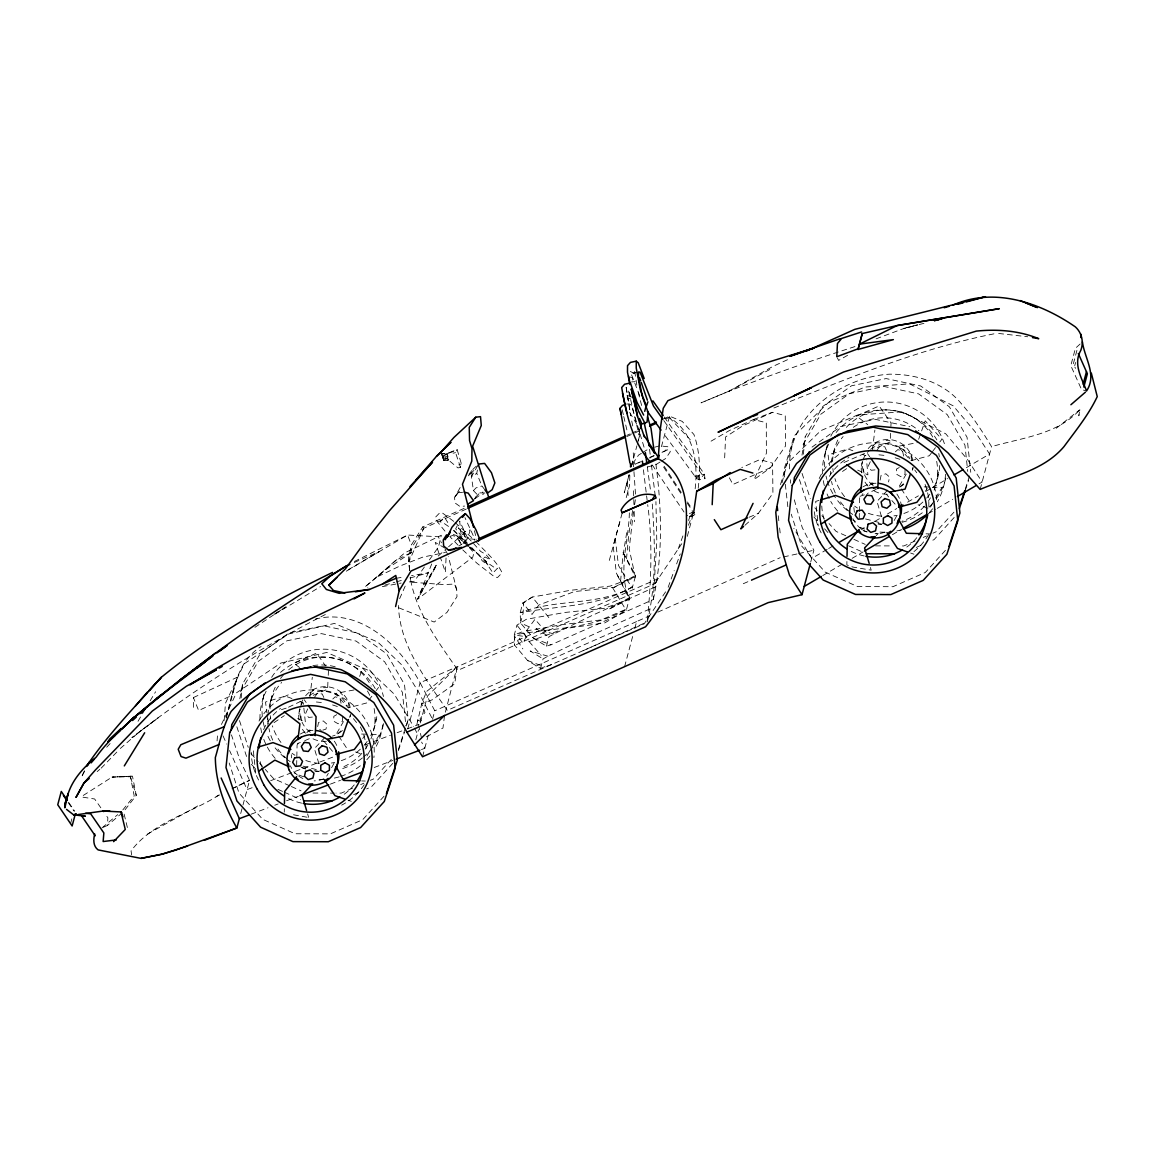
<?xml version="1.0" encoding="UTF-8"?>
<svg xmlns="http://www.w3.org/2000/svg" width="1155" height="1155" viewBox="0 0 1155 1155"><rect width="100%" height="100%" fill="white"/><g stroke="black" fill="none" stroke-linecap="round" stroke-linejoin="round"><path stroke-width="0.75" stroke-dasharray="5 3.75" d="M551.729 664.486L540.54 668.413L527.618 660.559L514.625 645.154L514.682 636.405L522.854 648.893M284.274 812.124L284.347 808.673M296.662 765.577L297.08 744.888L300.329 740.846M846.918 561.503L846.846 564.939L852.736 567.018L871.217 570.18L870.191 566.759M859.248 518.407L859.349 513.239M859.378 511.506L859.667 497.718L862.915 493.676M629.836 475.557L629.475 485.793L625.692 499.566M630.139 467.039L630.255 463.617M695.151 488.753C698.154 462.491 694.011 432.143 669.236 417.417L664.327 419.626M446.047 557.952L445.426 572.23L440.329 557.302M327.919 682.23L327.601 689.131L311.374 696.104M328.237 675.343L328.482 670.16M724.661 457.842L725.6 436.937L742.593 425.921L772.478 412.306L785.256 415.627L785.53 445.989L770.472 467.645L753.97 479.686L766.371 453.366L766.299 422.716L753.508 419.51L729.31 430.584L709.834 441.874M890.577 433.342L890.173 441.961L873.945 448.934M890.895 426.44L891.054 422.99L879.143 405.954L856.389 415.959L867.766 424.665M103.43 827.225L107.429 825.464L107.877 817.812L104.816 813.467M217.082 740.918L217.703 732.328M224.186 720.46L225.442 703.28L244.167 663.822L288.591 634.008L334.488 623.426L377.757 642.05L401.983 665.121L419.005 692.798L431.739 717.703M446.682 453.511L448.487 460.094L457.972 467.919L460.455 467.342L461.379 463.848L457.091 449.425L446.999 453.583L443.275 456.846L443.794 460.672L448.487 460.094L444.126 460.094L441.715 454.42L446.61 454.42L441.788 453.482L444.126 460.094L448.804 459.517L443.275 456.846L448.053 456.6L446.999 453.583L442.12 453.554L446.682 453.511L453.713 451.504L446.999 453.583M647.522 620.018C650.958 581.716 652.878 542.879 647.681 504.648M583.131 650.713L647.392 621.751C656.545 582.928 655.015 541.868 652.156 502.324M615.211 538.201L618.459 565.416L632.16 588.198L635.322 576.821L622.3 551.036L635.597 575.277L635.322 576.821L610.114 586.134L571.003 590.234L532.253 597.048L522.811 602.924L520.183 612.742L520.544 622.935L533.538 638.34L546.459 646.194L550.978 644.822L653.311 599.532L656.791 540.887L655.925 501.602M653.311 599.532C662.97 555.396 661.815 508.763 655.896 464.093M620.596 581.052L622.863 556.392L627.179 529.712M626.515 558.832L628.782 534.173L633.099 507.493M239.807 698.804L242.637 683.933L260.323 653.528L288.952 632.954L323.559 625.75L358.166 633.171L386.781 653.947L404.481 684.453L408.177 719.45L406.084 727.332M241.164 697.923L242.637 683.933M802.003 455.128L805.208 436.763L822.894 406.358L851.524 385.784L886.13 378.58L920.737 386.001L949.367 406.777L967.053 437.283L970.749 472.28M803.36 454.247L805.208 436.763M309.858 696.927L312.312 677.263M872.429 449.757L874.884 430.093M416.825 724.647L421.719 703.77L426.527 691.542L457.062 666.854L658.437 578.554L654.871 583.708L457.958 670.304C438.38 642.05 415.901 612.208 410.227 577.702M633.445 511.781L629.172 548.885L635.322 576.821L614.171 587.346L574.295 591.577L538.779 605.061L532.022 614.446L522.811 602.924M634.586 504.663L635.741 497.56M698.198 488.276C700.406 470.33 700.089 451.663 693.91 434.482L682.215 421.402L669.568 416.175L661.353 419.871M622.141 513.181L613.161 545.882L616.38 573.255L629.677 597.51L626.241 610.418L604.7 622.935L564.42 628.667L529.062 641.516L523.085 631.482L514.278 634.961L514.625 645.154M980.162 489.417L991.553 446.653C982.443 431.652 973.015 416.811 961.321 403.658C943.765 382.406 916.42 374.018 889.595 374.177C839.743 377.035 785.79 417.388 789.731 471.139M476.336 466.129L472.958 469.291L471.457 476.755L473.435 490.586L477.621 494.961L473.752 499.682M485.201 490.269L481.924 485.966L476.741 473.348L478.286 465.581M639.74 431.623L639.047 435.074L628.306 389.812L631.207 397.941M880.096 480.134L881.121 475.283L885.871 473.767L889.581 477.102L888.542 481.953M409.577 570.368L408.394 558.544L411.339 545.001L422.716 526.94L466.158 507.449M70.556 823.703L72.245 817.35M226.005 717.472C233.44 691.932 236.385 661.829 261.146 646.482M226.293 718.193L237.165 677.393M262.936 699.122L265.029 691.239M240.702 813.553L242.521 806.71M242.983 805.006L249.567 780.318L239.865 759.889L231.448 734.898M270.53 701.59L272.623 693.707M298.827 713.429L299.954 709.199A25.396 25.222 14.9 0 0 301.397 720.619M349.691 717.457L350.456 714.642A25.396 25.222 14.9 0 1 349.907 717.832M374.74 723.954L376.848 716.071A53.592 53.231 14.9 0 1 370.784 735.648M407.802 728.805L420.088 682.721C400.135 645.804 360.938 607.559 315.459 619.037M449.93 536.353L452.601 535.53L456.572 536.671L461.625 545.189L456.846 535.617L452.904 534.404L448.154 534.722M415.814 739.821L418.514 729.7M420.305 722.958L427.494 696.003L457.062 666.854L454.752 683.774L432.259 699.8L421.719 703.77L424.997 712.433L419.958 718.959L422.398 722.207L417.417 719.926L421.763 739.2M422.542 756.77L428.447 734.638M432.533 719.262L434.785 710.801L420.088 682.721L457.062 666.854L444.56 715.393L442.971 728.025L423.279 738.406M629.345 512.863C628.869 541.94 617.29 570.31 629.403 599.041L604.195 608.353L565.084 612.453L526.334 619.282L516.891 625.144L514.278 634.961C552.018 627.815 592.674 629.258 626.746 608.988L601.12 619.917L561.835 624.682L523.085 631.482M540.54 668.413L543.067 658.913L547.946 656.213L586.668 637.445L650.915 608.468M546.459 646.194L548.986 636.694L553.866 633.994L592.587 615.225L656.834 586.249M629.027 475.008L624.263 492.795L629.201 474.59M631.439 465.855L633.113 459.575L633.821 469.926M631.439 466.317L633.633 458.03L633.113 450.811M638.239 440.777L639.552 435.81L639.033 428.592M661.44 446.682L669.568 416.175M624.581 666.724L632.911 635.467M634.759 628.522L636.607 621.578L649.659 615.774M687.312 536.324L693.78 511.997M782.022 482.732L793.759 438.64M825.507 451.952L827.615 444.069A61.562 61.143 14.9 0 0 824.944 469.363M833.101 454.42L835.195 446.537M810.781 561.763L813.856 550.256L802.22 527.532L793.427 496.751M861.399 466.259L862.525 462.029A25.396 25.222 14.9 0 0 872.848 485.114M912.277 470.287L913.028 467.472A25.396 25.222 14.9 0 1 912.479 470.663M937.326 476.784L939.419 468.901M1076.908 350.398L1073.37 363.695L1075.464 368.373M1074.727 365.644L1075.579 362.453M631.337 466.519L636.91 445.758M637.257 444.3L639.552 435.81M609.291 560.435L620.134 520.891M780.477 484.595L786.728 463.891L820.743 430.685L857.443 415.035L902.055 411.815L945.728 433.789L967.659 459.719L982.125 482.025L979.036 483.844M398.345 749.523L405.448 727.809M405.997 726.134L408.177 719.45M398.432 750.721L404.438 732.342M965.291 488.984L969.666 475.615M965.378 490.182L968.655 480.162M359.653 676.397L362.627 668.009L379.302 686.46L376.155 690.575M918.644 439.29L921.026 432.576M921.618 430.902L925.198 420.839L941.874 439.29L939.78 442.033M688.481 525.236L694.559 508.46M678.23 548.842L683.067 535.501M688.524 520.486L691.556 512.156M668.153 587.274L674.202 570.584M676.628 563.914L680.266 553.909M431.71 563.986L417.648 599.156L472.77 557.143L473.94 552.754L469.551 547.903M399.63 598.709L406.69 582.741M307.706 708.896L305.671 713.429L308.602 717.443L313.568 716.937M870.278 461.726L868.257 466.245L871.188 470.273L876.14 469.767M526.102 636.665L523.1 643.321L517.223 635.438L526.102 636.665L516.891 625.144M84.445 770.746L81.399 777.214L84.647 771.15M221.457 724.43L236.429 692.856L280.853 663.042L326.75 652.46L370.019 671.084L394.259 694.169L413.649 726.509M460.455 467.342L455.561 452.659L457.091 449.425M460.181 487.497L454.536 497.574L455.113 503.002L460.008 506.496L464.599 506.078M457.265 525.727L455.662 528.817L465.35 541.031L461.625 545.189M367.001 755.962L370.322 749.84M932.894 502.67L929.573 508.792L918.095 504.793M336.812 733.223L343.425 721.586M899.384 486.053L906.805 473.03M331.572 767.729L334.142 763.051M894.143 520.558L896.713 515.881L897.998 518.205M435.377 567.48L417.648 599.156L437.081 563.698L418.803 594.796M477.809 465.451L471.457 476.755L476.741 473.348M526.449 630.745L534.982 619.297L547.08 633.2M240.543 691.816L258.229 661.411L286.844 640.823L321.451 633.633L356.058 641.054L384.687 661.815L402.373 692.336L405.896 725.585M326.721 776.088L328.338 773.301M372.098 746.78L379.461 734.551L368.705 734.248M803.115 444.646L820.801 414.241L849.416 393.653L884.023 386.449L918.644 393.884L947.259 414.645L964.959 445.166L967.731 471.413M935.564 498.079L942.032 487.381L933.067 487.136M138.023 721.298L143.913 711.235M150.179 700.782L155.593 691.758M457.77 492.752L454.536 497.574L459.575 490.947L457.77 492.752L462.563 492.304M654.871 583.708L681.782 543.702M665.598 591.836L644.187 623.816L447.274 710.397C425.747 678.808 399.312 645.241 398.518 605.437M424.39 567.004L414.356 581.239L407.729 582.149M429.4 559.901L438.424 547.095L441.34 535.256L404.784 552.841L365.601 586.394L367.868 587.924M464.31 531.906L465.35 541.031L467.789 538.302L470.215 529.943L464.31 531.906L461.307 536.108L459.647 521.107L467.789 538.302L475.037 539.5L464.945 517.613M83.232 795.463L112.049 777.098L132.464 776.131L136.261 795.362L123.628 811.619M744.888 525.337L758.272 513.441L772.926 493.329L772.58 463.169L759.889 459.589L741.727 467.544M314.362 697.461L317.293 693.462L322.245 693.996L324.281 698.53M876.934 450.291L879.865 446.292L884.831 446.826L886.852 451.36M368.82 700.19L371.968 696.075M362.713 738.493L364.807 735.749M931.392 453.02L929.299 455.763L910.891 460.73L897.883 446.335L917.445 442.639M932.446 451.634L935.579 447.519M925.285 491.323L927.378 488.579M306.84 732.79L309.006 730.09L313.886 730.61M869.412 485.605L871.577 482.92L876.457 483.44M122.834 809.886L134.211 795.939L130.414 776.709L112.049 777.098L132.464 776.131L130.414 776.709L136.261 795.362M468.843 474.272L472.958 469.291M391.328 759.384L373.585 778.932L370.351 780.347M392.787 763.354L371.477 786.8L366.64 788.937M384.038 796.214L362.728 819.66L330.402 833.867L295.03 833.751L262.705 819.343L239.027 793.124L229.181 762.993M953.915 512.214L936.156 531.748L932.922 533.177M954.174 517.483L934.063 539.63L930.829 541.045M945.425 550.343L925.299 572.49L892.988 586.697L857.602 586.581L825.276 572.173L801.599 545.954L791.218 514.148M106.722 747.213L110.389 743.271M475.441 497.314L479.902 492.853L482.963 492.073M325.046 737.309L314.391 748.599L318.997 763.975M887.617 490.139L876.977 501.429L881.568 516.805M876.212 535.631L878.19 533.538L874.927 533.191M473.435 490.586L476.048 487.872L481.924 485.966M101.135 768.191L119.095 749.739M468.309 475.831L474.286 470.128L467.992 476.033M337.578 733.916L340.869 730.913M900.149 486.746L903.441 483.743M1080.098 344.017L1075.406 348.319L1070.801 365.601L1081.585 389.625L1086.581 390.939M438.236 556.017L447.288 547.946M448.588 546.791L458.954 537.551L468.454 546.69M332.799 698.992L335.268 696.783L340.018 698.342L341.057 703.193M895.37 451.822L897.839 449.613L902.589 451.172L903.629 456.023M310.334 693.029L313.857 689.91M872.92 445.844L876.443 442.74M120.293 748.498L139.004 732.169L158.12 717.861L131.901 737.698C192.957 689.939 258.59 648.431 327.717 613.305M122.459 812.644L107.429 825.464M97.164 771.612L99.821 769.331M102.102 827.803L117.723 814.622M694.271 512.387L688.467 513.6L689.391 516.502L695.209 515.289L694.271 512.387L689.391 516.502L686.676 515.289M365.601 586.394L387.127 568.621L412.985 551.556L395.241 560.753L376.747 577.096L399.659 566.123L422.701 557.158L445.527 552.422M1056.233 428.274L1079.853 409.707L1078.828 415.786L1079.853 409.707C1057.027 434.742 1022.291 437.644 991.553 446.653M219.161 795.015C190.286 813.467 152.041 822.577 131.049 850.946L131.67 854.873M475.023 498.715L479.325 495.524L483.858 493.921M812.052 447.101L840.667 426.513L875.273 419.323L909.88 426.744M348.261 569.733L407.628 535.025L438.25 536.743L441.499 542.807M274.009 722.655L284.332 715.609M842.486 471.457L848.391 467.429M443.794 460.672L447.664 458.073L441.715 454.42L443.794 460.672L441.715 454.42M254.909 627.324L285.848 606.808M274.356 614.171L284.404 607.732M660.082 462.014L655.881 464.642L644.649 467.775M661.483 461.134L665.684 458.506L670.319 451.677L669.164 449.237A68.159 9.991 -24.3 0 0 662.421 451.952M458.925 546.026L461.899 544.164M641.372 453.352L638.571 455.084L633.951 461.841L635.106 464.267L641.429 461.48M642.758 452.486L648.359 449.021M274.933 614.171L320.556 586.567M346.298 571.191L379.547 551.469L351.481 563.712M827.124 549.405L811.662 558.486L793.846 528.355M828.684 548.495L833.318 545.766M861.168 529.423L864.258 527.604M875.086 521.252L881.279 517.613M887.473 513.989L896.756 508.532M907.585 502.18L918.413 495.827M926.151 491.279L930.786 488.551M932.33 487.655L947.807 478.574M966.374 467.674L989.575 454.045L975.109 431.739L953.178 405.809L909.505 383.835L864.893 387.055L828.193 402.72L794.178 435.911L783.769 470.417L784.548 477.376M822.779 575.565L842.89 563.756M852.173 558.313L863.002 551.946M892.396 534.693L900.135 530.159M927.97 513.816L935.709 509.268M937.254 508.359L952.731 499.278M336.683 714.685L333.809 716.331L333.809 721.283L338.126 723.781L342.443 721.312L342.443 716.345M899.254 467.515L896.381 469.147L896.381 474.113L900.698 476.611L905.015 474.142L905.015 469.175M147.522 834.069L198.328 805.613M729.411 390.982L701.042 402.85L728.964 391.227L772.796 366.467L790.771 358.223M847.568 355.35L838.631 360.389L837.389 357.963M614.171 587.346L635.597 575.277M629.677 597.51L608.266 609.566L629.403 599.041L616.38 573.255M876.255 489.301L867.29 493.531M769.865 369.499L728.964 391.227C771.468 374.595 814.347 359.566 857.862 345.648M354.368 561.489L407.628 535.025L411.339 545.001M216.014 796.575L219.205 795.015M231.982 788.822L249.567 780.318L233.296 788.057M193.39 697.577L237.194 677.306L232.112 695.324L198.646 710.513L193.39 697.577L193.636 709.285M466.274 509.052L423.726 528.268L412.147 547.095L408.899 561.806L409.635 570.642M626.689 436.633L639.783 430.714M626.819 435.363L630.11 433.89M631.756 433.154L639.971 429.458M657.816 612.136L780.159 557.692M636.607 621.578L434.785 710.801M649.341 457.986L654.077 455.893M661.988 452.399L665.15 450.999L668.023 446.783L661.295 446.003M288.533 707.221L304.184 699.67L306.162 702.5M304.718 740.702L310.637 738.103M743.3 583.708L751.558 580.099M352.578 788.158L341.259 793.124L335.946 793.11M360.649 784.606L363.883 783.191M915.15 540.988L903.831 545.954L900.294 545.94M923.22 537.436L926.454 536.021M353.704 794.611L360.172 791.767M916.276 547.441L922.744 544.597M770.472 467.645L732.949 484.479L729.079 477.26M748.989 517.267L758.272 513.441M773.922 407.989C846.759 378.869 919.496 348.348 996.881 333.261M458.795 464.844L461.379 463.848M753.508 419.51L772.478 412.306M252.136 787.71L247.083 789.63L229.6 750.577M270.674 780.679L334.748 756.366M365.096 744.86L390.39 735.259M397.132 732.703L405.564 729.498M407.253 728.863L419.048 724.387M251.14 814.203L268.003 807.793M274.746 805.237L278.124 803.967M286.555 800.762L298.351 796.286M330.388 784.13L340.508 780.289M374.22 767.498L392.772 760.466M421.431 749.581L424.809 748.31L421.618 742.073M876.082 338.834L902.604 328.93L917.691 324.93M860.027 496.289L864.33 494.831M297.456 743.459L300.329 742.492M322.808 730.133L325.97 729.123L327.009 724.272L323.299 720.937L318.549 722.452L317.51 727.303L321.22 730.639M843.987 462.491L866.755 452.5L869.729 456.759M281.416 709.661L286.902 707.928M819.01 500.404L815.675 501.4L818.289 526.03M654.784 447.187L659.62 445.801M384.658 585.152L394.808 582.293M396.497 581.817L403.268 579.911M410.039 577.991L428.664 572.75L411.527 575.681M366.727 702.933L348.319 707.899L335.311 693.505L354.874 689.809M917.229 324.93L903.571 328.482L917.373 325.003M919.091 324.569L924.274 323.27M382.348 586.639L401.117 583.073M783.523 556.941L797.008 553.967M798.683 553.591L813.856 550.256M453.092 453.179L455.561 452.659M630.341 398.36L627.439 398.966L626.948 395.284L629.85 394.678M639.74 395.876L630.269 371.462L634.268 373.339L632.839 373.137L635.741 372.545M664.226 416.998L704.449 474.2L704.969 478.646L699.165 479.845L696.494 478.415L663.187 432.995M396.093 578.309L404.669 576.85M632.839 373.137L638.628 372.343M442.885 458.448L447.664 458.073M631.568 381.915L635.192 381.641M626.862 404.048L629.273 403.86L631.439 405.29L644.62 449.093M886.058 440.546L889.899 440.387M323.487 687.716L327.327 687.557M875.533 545.867L891.443 545.911M312.962 793.037L334.185 793.11M924.116 486.876L931.277 487.078M926.05 533.812L929.631 533.913M361.544 734.046L366.915 734.205M361.688 780.939L365.269 781.04M479.902 492.853L487.396 493.127M307.071 817.22L290.165 814.188M878.955 454.825L883.922 455.359M316.383 701.995L321.35 702.529M998.642 333.463L1027.748 336.769M83.03 797.224L94.638 798.986L103.806 812.023M630.053 377.093L632.622 377.627L632.969 382.608M865.543 518.956L883.618 523.648M863.796 530.982L866.972 531.661M302.971 766.126L321.047 770.818M553.866 633.994L536.079 628.753L548.986 636.694M547.946 656.213L530.159 650.972L543.067 658.913M895.168 457.784L899.918 459.329M332.597 704.954L337.347 706.499M910.616 553.043L913.894 554.183M355.523 751.963L362.078 754.244M348.045 800.213L351.322 801.353M533.538 638.34L550.978 644.822M527.618 660.559L545.059 667.041M852.881 450.768L848.015 448.92L828.077 454.853L829.492 465.537M862.641 454.449L865.889 455.676M291.941 698.544L285.444 696.09L265.506 702.023L266.921 712.707M300.055 701.619L303.303 702.846L305.339 722.063L296.691 718.006M626.948 395.284L631.669 397.132M398.822 607.833L434.179 622.054L446.985 612.395L456.976 596.659L456.716 589.83L448.443 556.681M845.821 535.747L836.133 531.43L829.03 523.562M853.906 539.356L865.225 544.395M848.579 545.795L863.117 552.278M289.717 785.804L273.562 778.6L265.275 769.418M291.334 786.526L301.036 790.843M277.922 789.356L282.773 791.522M284.39 792.243L300.545 799.448M528.773 626.674L520.544 622.935L523.143 613.218L523.59 602.939L532.253 597.048L550.646 619.831M857.703 470.099L867.91 474.893L866.524 459.979M852.895 520.183L855.523 521.425M445.036 548.206L435.233 542.374L439.766 555.642M871.101 483.887L873.281 485.259M448.515 526.435L442.408 522.248L439.968 521.887L444.487 517.252L449.309 524.919M299.506 667.489L293.818 663.129L316.571 653.138L325.493 665.901M636.723 424.116L629.648 412.422M467.992 546.07L455.994 535.328L466.317 542.374L465.725 539.717L467.472 539.573L458.405 527.849L471.442 541.262M469.334 547.138L478.762 554.573L482.155 560.738L487.944 564.983L483.642 557.995L485.172 556.984L490.543 559.93L485.779 554.371L480.725 551.469L472.612 542.532M453.756 521.367L442.683 513.181L439.824 512.748L435.305 517.382L437.182 521.54L445.7 532.022M455.056 522.45L474.633 540.28M453.554 530.65L467.558 543.269M469.868 546.921L488.911 563.756L495.019 567.957L497.459 568.303L492.94 572.938L485.966 562.528L468.815 544.539M475.817 541.464C485.042 551.397 496.174 560.435 502.122 572.808L497.617 577.442L494.744 577.024L477.174 563.409L462.794 549.91M468.612 545.665L453.857 530.289M458.059 545.174L450.06 536.83M902.762 445.411L905.13 447.808M340.191 692.581L342.559 694.978M669.236 417.417L690.3 439.81M891.862 500.563L895.111 504.158M814.824 507.839L817.191 510.452M821.927 515.693L824.295 518.321M813.914 517.021L818.65 522.262M824.569 528.817L829.304 534.058M356.577 722.554L351.221 715.883M332.539 751.327L322.909 740.037M251.068 753.695L258.171 761.564M259.355 762.863L264.091 768.118M251.328 764.191L256.064 769.432M529.062 641.516L541.161 655.419M886.52 494.225L888.599 496.968M422.716 526.94L423.726 528.268L408.899 561.806L408.394 558.544M914.789 470.056L916.767 472.756M663.793 420.564L704.969 478.646M68.954 802.768L74.714 811.258M68.188 802.494L73.934 810.983M652.243 464.96L684.034 512.026M901.304 488.94L909.895 501.934M338.733 736.11L347.323 749.104M664.168 466.288L681.652 493.055M687.47 501.977L691.369 507.926M663.62 467.082L681.378 494.196M687.312 503.248L695.209 515.289M612.554 587.635L626.241 610.418M445.57 550.386L447.996 554.934M414.457 728.069L418.428 735.851M223.059 735.923L226.698 744.065M456.716 589.83L454.536 584.055L444.17 584.574L410.761 582.192L410.256 577.125M802.061 473.406L810.261 498.512M799.419 479.599L809.814 511.42M239.489 720.576L248.238 747.357M236.847 726.769L246.694 756.915M641.617 405.492L637.43 389.047M307.62 813.928L308.645 817.35M474.402 530.723L476.596 539.327M124.134 814.131L127.526 828.149M622.198 409.765L623.368 414.804M623.758 416.493L627.252 431.623M631.742 421.026L632.853 426.325M629.879 462.679L630.991 467.977L630.312 463.617M626.198 387.546L630.745 415.786L625.952 386.117M255.717 773.215L253.104 748.57M634.716 371.318L635.799 378.407M636.073 380.183L637.156 387.272M647.305 466.764L650.698 491.655M649.558 449.324L650.626 458.03M651.463 465.003L655.073 494.629M643.422 469.796L647.464 502.901M863.464 468.858L863.969 473.045M300.892 716.028L301.397 720.215M911.064 455.821L911.584 460.34M348.492 702.991L349.012 707.51M785.328 484.32L788.042 508.648M778.253 515.78L778.845 520.992M779.611 527.936L780.39 534.895M853.863 507.507L854.368 512.315M291.291 754.677L291.623 757.882M267.108 714.469L268.104 726.668M790.395 479.758L790.67 483.194M633.951 471.659L635.495 494.095M627.194 481.794L628.262 497.329M633.518 490.788L633.951 504.533M634.167 511.42L634.499 521.742M635.106 464.267A68.159 9.991 -24.3 0 1 641.819 461.047M650.034 457.265A68.159 9.991 -24.3 0 1 654.178 455.445M932.561 508.806A61.562 61.143 14.9 0 1 927.985 514.004M901.752 529.683A61.562 61.143 14.9 0 1 896.843 530.91M884.918 532.21A61.562 61.143 14.9 0 1 877.973 531.892M864.691 529.048A61.562 61.143 14.9 0 1 858.223 526.478M837.736 511.174A61.562 61.143 14.9 0 1 830.748 501.458M829.146 498.498A61.562 61.143 14.9 0 1 826.374 492.203M824.324 485.591A61.562 61.143 14.9 0 1 823.284 480.552M822.577 473.897A61.562 61.143 14.9 0 1 828.698 444.098M836.119 432.504A61.562 61.143 14.9 0 1 936.878 439.882M945.497 474.286A61.562 61.143 14.9 0 1 937.326 501.804M945.858 478.098A61.562 61.143 14.9 0 1 933.572 502.281M932.446 503.594A61.562 61.143 14.9 0 1 928.851 507.348M922.311 512.777A61.562 61.143 14.9 0 1 902.214 522.262M881.785 524.168A61.562 61.143 14.9 0 1 878.349 523.821M852.751 514.437A61.562 61.143 14.9 0 1 849.965 512.531M847.294 510.481A61.562 61.143 14.9 0 1 833.708 495.004M832.842 493.575A61.562 61.143 14.9 0 1 827.355 481.043M826.865 479.383A61.562 61.143 14.9 0 1 826.027 476.033M830.806 436.215A61.562 61.143 14.9 0 1 944.66 444.444M887.257 494.225A25.396 25.222 14.9 0 1 871.722 489.359M868.026 486.082A25.396 25.222 14.9 0 1 863.449 479.181M861.572 472.857A25.396 25.222 14.9 0 1 862.381 461.451M862.944 459.863A25.396 25.222 14.9 0 1 869.383 450.421M870.668 449.309A25.396 25.222 14.9 0 1 909.837 458.795M903.759 484.407A25.396 25.222 14.9 0 1 898.099 487.843M868.214 448.588A25.396 25.222 14.9 0 1 913.056 462.549M930.439 497.819A53.592 53.231 14.9 0 1 928.649 500.678M924.433 506.15A53.592 53.231 14.9 0 1 901.781 521.353M881.424 524.211A53.592 53.231 14.9 0 1 877.959 523.922M849.878 511.939A53.592 53.231 14.9 0 1 838.516 498.96M835.31 492.983A53.592 53.231 14.9 0 1 831.542 481.462M830.618 474.763A53.592 53.231 14.9 0 1 830.474 471.356M831.109 462.707A53.592 53.231 14.9 0 1 843.121 436.532M853.271 427.35A53.592 53.231 14.9 0 1 918.947 430.757M936.676 461.35A53.592 53.231 14.9 0 1 934.121 490.124M929.775 494.21A53.592 53.231 14.9 0 1 924.144 500.808M922.903 502.021A53.592 53.231 14.9 0 1 903.874 513.47M897.276 515.289A53.592 53.231 14.9 0 1 893.941 515.866M881.785 516.227A53.592 53.231 14.9 0 1 866.784 512.748M857.472 508.041A53.592 53.231 14.9 0 1 854.657 506.135M844.623 496.679A53.592 53.231 14.9 0 1 834.935 478.618M833.333 471.89A53.592 53.231 14.9 0 1 832.87 468.555M832.596 461.755A53.592 53.231 14.9 0 1 839.324 437.139M846.326 427.393A53.592 53.231 14.9 0 1 932.966 437.442M938.784 453.467A53.592 53.231 14.9 0 1 939.318 456.904M939.665 465.537A53.592 53.231 14.9 0 1 932.533 489.937M928.577 534.664A61.562 61.143 14.9 0 1 911.454 553.505M821.176 532.859A61.562 61.143 14.9 0 1 814.289 511.752M819.213 478.517A61.562 61.143 14.9 0 1 936.705 500.303M884.961 532.166A25.396 25.222 14.9 0 1 875.086 533.697M867.03 532.007A25.396 25.222 14.9 0 1 862.54 529.755M861.197 528.846A25.396 25.222 14.9 0 1 852.924 518.667M862.9 486.89A25.396 25.222 14.9 0 1 877.165 483.266M896.872 494.008A25.396 25.222 14.9 0 1 901.203 504.62M916.81 537.681A53.592 53.231 14.9 0 1 903.975 548.971M864.157 555.959A53.592 53.231 14.9 0 1 849.589 550.531M824.078 519.36A53.592 53.231 14.9 0 1 821.768 505.933M829.348 476.365A53.592 53.231 14.9 0 1 848.925 457.452M925.083 484.436A53.592 53.231 14.9 0 1 928.562 509.644M369.99 755.991A61.562 61.143 14.9 0 1 366.611 759.932M360.317 765.779A61.562 61.143 14.9 0 1 340.826 776.333M339.18 776.853A61.562 61.143 14.9 0 1 334.257 778.095M324.079 779.336A61.562 61.143 14.9 0 1 315.387 779.062M303.751 776.738A61.562 61.143 14.9 0 1 294.077 772.897M275.164 758.344A61.562 61.143 14.9 0 1 263.802 739.373M261.737 732.761A61.562 61.143 14.9 0 1 260.712 727.737M259.947 719.363A61.562 61.143 14.9 0 1 266.126 691.268M280.55 672.383A61.562 61.143 14.9 0 1 376.01 690.084M382.666 724.806A61.562 61.143 14.9 0 1 374.754 748.974M383.677 723.593A61.562 61.143 14.9 0 1 363.724 756.814M362.41 757.911A61.562 61.143 14.9 0 1 341.288 768.97M319.213 771.338A61.562 61.143 14.9 0 1 314.088 770.746M305.844 768.855A61.562 61.143 14.9 0 1 300.95 767.151M290.179 761.607A61.562 61.143 14.9 0 1 287.393 759.701M284.722 757.651A61.562 61.143 14.9 0 1 273.995 746.419M270.27 740.745A61.562 61.143 14.9 0 1 267.209 734.71M264.278 726.553A61.562 61.143 14.9 0 1 262.806 719.854M262.358 716.533A61.562 61.143 14.9 0 1 264.538 692.827M271.627 677.35A61.562 61.143 14.9 0 1 383.446 696.494M326.36 741.293A25.396 25.222 14.9 0 1 310.478 737.424M305.454 733.252A25.396 25.222 14.9 0 1 300.878 726.351M299.001 720.027A25.396 25.222 14.9 0 1 299.809 708.621M300.372 707.033A25.396 25.222 14.9 0 1 303.534 701.258M309.439 695.469A25.396 25.222 14.9 0 1 347.265 705.965M342.457 730.48A25.396 25.222 14.9 0 1 332.467 736.125M310.276 732.284A25.396 25.222 14.9 0 1 302.004 722.106M300.935 704.391A25.396 25.222 14.9 0 1 304.66 697.014M305.642 695.758A25.396 25.222 14.9 0 1 350.283 708.044M367.868 744.989A53.592 53.231 14.9 0 1 362.988 751.992M361.861 753.32A53.592 53.231 14.9 0 1 340.841 767.916M318.852 771.381A53.592 53.231 14.9 0 1 315.387 771.092M305.396 768.956A53.592 53.231 14.9 0 1 302.119 767.801M287.306 759.109A53.592 53.231 14.9 0 1 275.944 746.13M272.739 740.153A53.592 53.231 14.9 0 1 268.971 728.632M268.191 723.608A53.592 53.231 14.9 0 1 267.917 716.807M267.989 715.075A53.592 53.231 14.9 0 1 281.661 682.446M312.904 665.612A53.592 53.231 14.9 0 1 336.827 667.244M367.406 690.979A53.592 53.231 14.9 0 1 370.596 697.158M374.105 708.52A53.592 53.231 14.9 0 1 370.899 738.897M367.189 741.38A53.592 53.231 14.9 0 1 361.573 747.978M360.331 749.191A53.592 53.231 14.9 0 1 341.303 760.64M334.705 762.459A53.592 53.231 14.9 0 1 331.37 763.036M319.213 763.397A53.592 53.231 14.9 0 1 304.213 759.918M294.886 755.211A53.592 53.231 14.9 0 1 292.085 753.305M280.968 742.477A53.592 53.231 14.9 0 1 272.363 725.788M270.761 719.06A53.592 53.231 14.9 0 1 270.299 715.725M270.01 708.925A53.592 53.231 14.9 0 1 276.752 684.309M280.521 678.49A53.592 53.231 14.9 0 1 283.755 674.563M288.649 669.828A53.592 53.231 14.9 0 1 371.217 686.157M364.244 784.678A61.562 61.143 14.9 0 1 341.649 805.15M258.605 780.029A61.562 61.143 14.9 0 1 251.184 752.223M258.98 721.067A61.562 61.143 14.9 0 1 373.902 757.666M323.876 778.744A25.396 25.222 14.9 0 1 314.16 780.881M302.884 778.528A25.396 25.222 14.9 0 1 298.625 776.016M297.355 775.034A25.396 25.222 14.9 0 1 290.353 765.837M300.329 734.06A25.396 25.222 14.9 0 1 312.947 730.422M334.3 741.178A25.396 25.222 14.9 0 1 336.74 745.466M354.239 784.851A53.592 53.231 14.9 0 1 344.204 794.25M301.585 803.129A53.592 53.231 14.9 0 1 287.018 797.715M261.506 766.53A53.592 53.231 14.9 0 1 259.904 759.802M263.585 729.7A53.592 53.231 14.9 0 1 280.521 708.405M360.36 726.899A53.592 53.231 14.9 0 1 366.265 750.014M698.645 475.398L696.494 478.415L696.133 475.412L694.761 475.08L694.906 476.38L704.449 474.2L699.165 479.845L698.645 475.398M632.666 586.769C598.593 607.039 557.937 605.595 520.183 612.742C556.277 598.146 598.319 606.664 632.666 586.769"/><path stroke-width="1.5" d="M64.868 803.981L64.868 807.807L68.174 793.456L64.868 803.981L67.221 798.986M629.85 384.5L627.497 372.184L627.526 365.644L630.457 362.381L636.261 361.183L636.246 368.055L640.346 389.726L646.15 405.708L644.721 411.353M284.448 803.49L284.693 791.42L296.604 776.622M847.019 556.32L847.265 544.25L859.176 529.452M315.214 735.663L316.08 716.706L308.14 705.344M877.786 488.493L878.652 469.522L870.726 458.174M712.187 504.663L713.198 483.483L730.162 472.597M94.71 833.982C93.266 839.411 93.093 846.254 98.132 849.907L141.04 858.382L162.09 854.166L175.574 850.152L236.862 827.991C224.575 806.45 215.581 782.642 215.335 757.565C219.912 741.929 223.016 725.759 231.144 711.437C258.763 681.566 299.506 659.202 341.057 669.669C368.965 683.211 392.556 704.507 406.892 732.212L645.587 626.79C670.506 595.33 687.297 556.465 686.431 515.823C686.648 493.676 679.039 469.594 658.235 458.737L660.285 429.184L663.23 408.293L667.879 400.684L736.154 372.069L814.044 348.059L790.381 356.231M441.715 454.42L441.788 453.482M858.006 349.474L862.251 333.55L897.103 325.566L999.176 308.688L897.103 325.566L859.493 344.132L858.006 349.474L893.364 339.628L859.493 344.132L862.251 333.55M231.231 729.917L231.78 724.676L249.466 694.271L265.217 682.952M793.803 482.747L794.366 477.506L809.395 451.663M693.78 511.665L696.696 491.222L716.172 479.917L740.225 469.378L752.887 473.059M1082.437 341.88C1084.473 358.238 1097.322 374.725 1086.581 390.939C1081.614 378.104 1072.952 363.926 1080.777 350.427C1083.939 342.183 1081.946 332.842 1075.348 326.879C1040.453 302.697 993.762 286.555 952.687 305.31M640.433 428.187L641.473 423.004L639.437 418.413M395.602 606.548L399.168 590.653L410.963 571.075L658.235 458.737L658.494 457.539L478.502 538.808M67.004 797.874C70.744 781.314 83.016 767.627 96.038 757.29C106.852 742.015 120.856 729.599 134.5 716.952C200.941 660.963 272.176 610.778 346.529 565.863L349.835 564.434M75.219 814.347L72.13 825.969L57.75 804.746L61.287 791.449L67.048 799.939M221.139 777.994L239.345 818.678L236.862 827.991L204.363 840.306M658.235 458.737L659.144 455.301M406.892 732.212L422.542 756.77L768.191 602.621L802.018 594.681L810.348 563.409M1083.101 384.341L1086.48 371.621M1083.823 387.069L1087.375 373.772L1078.308 353.517M386.405 793.601L397.334 760.192L393.624 725.196L375.938 694.689L347.309 673.914L314.434 666.854M960.368 504.028L964.743 490.658M959.372 508.561L965.378 490.182M948.977 546.431L959.906 513.022L956.196 478.026L938.51 447.505L915.612 430.902M646.237 406.791L647.912 401.796M348.435 719.565L342.486 736.341L327.789 739.113L329.955 742.275M910.414 474.084L905.058 489.171L890.361 491.943L892.526 495.105M288.533 753.565L290.136 749.292M851.105 506.395L852.708 502.122M334.488 770.76L336.062 766.545L343.771 780.433L359.898 780.881M897.06 523.59L898.633 519.375L906.343 533.264L922.47 533.711M86.74 765.909C108.296 734.017 135.626 706.109 161.238 677.379C213.242 634.759 272.161 601.726 332.496 572.447M447.259 537.176L451.937 527.272L459.993 517.916L465.393 513.629L469.912 518.566L476.163 530.289L479.816 539.414L478.444 541.118M753.06 503.363L740.86 528.903L743.546 526.521M87.896 765.072L89.527 762.04L86.596 766.458M448.01 535.877L450.262 531.979L445.079 539.804M144.664 732.775L124.307 765.909M488.695 497.343L472.626 446.191L481.274 425.502L480.523 416.652L475.773 417.2L469.248 427.379L469.551 440.589L471.991 448.645L471.789 461.105L462.476 484.248L473.521 527.286M446.566 534.823L443.246 539.991L443.664 545.997L448.414 550.025L452.962 549.737L455.951 547.874M655.029 495.365L652.113 499.725L622.141 512.777L621.044 510.135C627.122 498.397 642.252 491.395 655.029 495.365L656.127 497.978A68.159 2.353 -23.7 0 1 622.141 512.777M360.62 741.236L354.325 749.465L335.917 754.432M923.192 494.066L916.897 502.295L898.489 507.262M462.52 517.368L465.393 513.629M629.879 462.679L620.033 408.336L622.343 405.593L625.649 404.135M409.967 486.573L432.533 462.144L389.48 510.669L370.149 534.953L345.533 568.693L328.814 585.195L333.492 590.523L344.955 592.948M147.378 692.163L135.453 705.965M91.086 762.921L94.58 758.907M415.699 480.249L436.518 456.297L450.753 442.495L436.518 456.297M442.553 450.349L453.944 437.427L475.773 417.2M113.609 841.649L125.274 829.463L121.03 811.936L103.012 811.041L78.15 814.549M414.472 744.874L444.56 715.393M108.772 741.394L115.211 735.287M121.636 729.18L134.5 716.952L121.708 728.921M328.814 585.195L336.957 577.486M1085.455 392.137L1070.902 404.741M132.536 720.503L136.333 717.067M140.116 713.631L145.169 709.055L140.102 713.357M89.224 778.47L83.925 783.032L76.071 797.239L83.925 783.032L95.504 769.865L152.258 711.105L186.403 686.214L215.999 669.9M197.043 668.11L205.417 661.815M215.465 653.095L180.685 679.544L130.616 720.475L161.613 694.444L156.618 698.717L212.636 656.054M140.188 713.342L144.288 710.123M180.685 679.544L212.708 656.026M219.883 650.785L227.044 645.53L216.967 652.907M301.267 737.179L297.947 739.561L299.91 723.81L284.26 711.841M863.839 490.009L860.518 492.391L862.482 476.64L846.832 464.671M640.707 424.434L647.045 422.138L648.085 412.191L642.902 398.143M258.662 771.193L274.89 760.134L288.995 766.747L288.288 763.325M325.161 780.491L328.208 778.427M821.234 524.024L837.462 512.964L851.582 519.577L850.874 516.155M888.758 532.628L890.779 531.257M382.767 583.881L395.775 575.45L399.168 590.653M346.529 565.863L329.854 576.417L321.783 583.737L326.374 589.469L339.209 593.323L369.427 589.454L396.093 578.309M467.558 504.287L473.478 500.693L468.179 493.098L464.166 492.146M839.512 542.128L858.078 531.242M899.846 506.713L902.936 504.908M954.001 474.936L963.27 469.493M804.212 586.451L821.219 576.475M864.546 551.036L889.292 536.512M903.224 528.34L926.425 514.726M957.365 496.563L975.932 485.663M216.173 670.015L189.925 684.785C245.452 649.038 305.425 621.289 364.922 592.991L354.08 598.911M219.118 668.182L222.236 666.464M696.696 491.222L713.198 483.483M751.068 417.128L718.049 432.23L843.54 372.011L976.322 331.11C997.328 328.958 1018.999 330.619 1038.735 338.689L1032.455 337.592M467.919 508.315L625.043 437.37M649.601 426.282L656.156 423.322M807.071 350.759L854.917 329.319L985.489 296.676L966.605 301.859M467.775 506.727L625.173 436.099M649.832 425.04L656.415 422.08M66.557 809.395L73.631 814.867L76.288 813.698M751.558 580.099L786.281 564.882L778.095 537.089L775.799 512.344L780.217 489.503L796.531 463.545L819.371 444.487L847.885 430.902L875.793 425.978L908.48 429.054L933.182 440.171L948.168 453.049L980.162 489.417C1008.893 476.972 1042.922 471.529 1064.044 446.552C1075.839 430.454 1088.717 414.732 1097.25 396.598L1091.331 373.108M224.012 726.798L180.815 744.744L178.202 749.277L181.046 756.554L185.955 758.156L219.002 744.527M747.444 517.902L720.908 529.726L714.31 519.635M752.699 416.479L757.593 414.515M239.345 818.678L249.451 814.838M300.04 795.651L328.699 784.765M342.183 779.654L362.425 771.973M396.136 759.182L419.741 750.23M856.996 349.2L836.769 356.751L837.447 343.54L841.649 338.429L861.587 331.961M790.063 356.144L840.147 338.718M187.572 846.038L162.09 854.166L141.04 858.382M820.671 499.913L835.614 495.466L853.487 502.208M258.085 747.083L273.042 742.636L290.916 749.378M944.155 307.75L949.266 306.277M958.015 304.227L963.169 302.812M934.453 320.498L942.841 318.275L934.308 320.498M873.397 488.06L877.482 486.991M310.825 735.23L314.911 734.161M934.626 320.671L941.527 318.924L937.932 319.372M116.323 839.916L103.142 841.533L103.849 832.957L90.682 813.813L85.658 813.264M291.941 670.81L310.969 666.854M448.414 550.025L461.755 547.34M355.379 591.822L369.427 589.454M478.603 464.036L484.609 463.4L491.481 472.756L494.874 482.906L492.146 489.706L487.396 493.127L485.201 490.269M871.029 536.916L875.216 536.671L864.575 547.961L869.181 563.337M308.457 784.086L312.644 783.855L302.004 795.131L306.595 810.507M103.012 811.041L109.768 810.911M866.351 553.721L894.663 553.808M303.779 800.891L332.091 800.978M73.631 814.867L85.355 816.152L81.557 815.776L95.23 835.801M907.339 551.902L897.493 548.466L886.997 532.585M344.768 799.072L334.921 795.636L324.425 779.755M1020.096 300.574L1037.435 307.634M1025.597 302.769L1035.486 306.826M636.261 361.183L638.21 362.771L644.201 378.551M858.699 530.477L860.706 532.469M296.128 777.647L298.134 779.639M647.32 411.31L661.064 430.108M662.753 419.106L653.485 406.04L640.072 372.141L638.643 371.939L638.426 376.429L642.324 396.584M652.893 400.857L663.201 415.526M63.395 795.42L66.268 799.664M650.251 462.029C632.233 441.239 626.183 413.952 621.693 387.546L624.638 384.225L630.442 383.012L636.997 402.286L643.653 415.078M643.768 435.074L658.336 457.38M648.807 444.487L653.744 452.009M802.018 594.681L789.5 575.291L786.281 564.882M645.068 423.524L638.484 410.992L632.752 394.072L637.56 416.45L644.288 436.763M121.03 811.936L122.979 816.802M639.466 377.541L640.664 380.832M641.27 382.478L647.349 400.193M647.536 416.868L651.045 428.534L654.437 453.424M644.375 423.654L649.139 445.844M637.56 416.45L631.251 388.917L633.243 397.753M622.502 393.249L627.021 413.288M898.417 503.32L899.182 506.915M335.845 750.49L336.61 754.085M628.594 376.111L629.923 383.041M620.033 408.336L621.058 414.053M645.356 452.529L646.814 463.198M642.368 461.09L642.786 464.57M777.286 507.088L777.676 510.568M926.743 515.217A61.562 61.143 14.9 0 1 903.398 529.163M927.783 514.668A53.592 53.231 14.9 0 1 918.918 534.938M902.503 549.852A53.592 53.231 14.9 0 1 865.817 556.277M846.615 548.784A53.592 53.231 14.9 0 1 824.627 521.02M821.739 502.497A53.592 53.231 14.9 0 1 823.4 490.514M851.87 500.952A25.396 25.222 14.9 0 1 861.5 487.8M878.782 483.382A25.396 25.222 14.9 0 1 894.735 491.38M901.203 504.62A25.396 25.222 14.9 0 1 898.417 520.645M365.211 761.838A53.592 53.231 14.9 0 1 356.346 782.123M339.931 797.022A53.592 53.231 14.9 0 1 303.245 803.447M284.043 795.954A53.592 53.231 14.9 0 1 262.055 768.191M259.225 747.935A53.592 53.231 14.9 0 1 260.828 737.684M289.284 748.122A25.396 25.222 14.9 0 1 297.571 735.98M316.196 730.552A25.396 25.222 14.9 0 1 332.164 738.55M338.632 751.79A25.396 25.222 14.9 0 1 335.831 767.815M229.686 732.544L225.99 767.512L236.934 800.992L260.611 827.211L292.922 841.62L328.309 841.735L360.634 827.543L384.297 801.483L395.227 768.061L391.531 733.079L373.83 702.558L345.215 681.797L310.608 674.361L276.002 681.566L247.372 702.139L229.686 732.544M792.258 485.374L788.562 520.342L799.505 553.823L823.183 580.041L855.509 594.45L890.88 594.565L923.206 580.373L946.869 554.313L957.798 520.891L954.102 485.909L936.416 455.388L907.787 434.627L873.18 427.191L838.573 434.396L809.944 454.969L792.258 485.374M305.512 771.396L304.472 776.247L308.183 779.582L312.933 778.051L313.972 773.215L310.262 769.88L305.512 771.396M868.084 524.226L867.058 529.077L870.755 532.397L875.504 530.881L876.544 526.045L872.833 522.71L868.084 524.226M120.986 728.617L120.51 730.408L107.805 741.958L109.812 738.882L120.986 728.617M294.669 757.839L292.634 762.358L295.565 766.386L300.531 765.881L302.567 761.362L299.621 757.333L294.669 757.839M857.241 510.669L855.22 515.188L858.151 519.216L863.103 518.711L865.138 514.192L862.208 510.164L857.241 510.669M304.256 742.405L301.325 746.404L303.346 750.938L308.313 751.472L311.244 747.473L309.208 742.939L304.256 742.405M866.827 495.221L863.897 499.234L865.932 503.768L870.884 504.302L873.815 500.303L871.794 495.755L866.827 495.221M159.823 678.851L149.197 690.531L161.238 677.379L159.823 678.851M322.231 745.726L318.52 749.032L319.56 753.883L324.31 755.428L328.02 752.136L326.981 747.271L322.231 745.726M884.802 498.556L881.106 501.862L882.131 506.713L886.881 508.258L890.592 504.952L889.552 500.101L884.802 498.556M325.089 762.791L320.772 765.26L320.772 770.226L325.089 772.709L329.406 770.255L329.406 765.289L325.089 762.791M887.661 515.621L883.344 518.09L883.344 523.056L887.661 525.539L891.978 523.085L891.978 518.119L887.661 515.621M811.128 387.806L793.774 395.891L811.128 387.806M1080.835 334.373L1081.325 337.765L1080.835 334.373M819.906 542.186A61.562 61.143 14.9 0 0 926.483 542.532A61.562 61.143 14.9 0 0 873.18 450.609A61.562 61.143 14.9 0 0 819.906 542.186M851.798 522.912A25.396 25.222 14.9 0 0 895.544 527.618A25.396 25.222 14.9 0 0 877.641 487.627A25.396 25.222 14.9 0 0 851.798 522.912M826.807 538.244A53.592 53.231 14.9 0 0 919.582 538.562A53.592 53.231 14.9 0 0 873.18 458.521A53.592 53.231 14.9 0 0 826.807 538.244M257.32 789.356A61.562 61.143 14.9 0 0 363.912 789.702A61.562 61.143 14.9 0 0 310.608 697.779A61.562 61.143 14.9 0 0 257.32 789.356M289.226 770.082A25.396 25.222 14.9 0 0 332.958 774.788A25.396 25.222 14.9 0 0 315.07 734.797A25.396 25.222 14.9 0 0 289.226 770.082M264.235 785.429A53.592 53.231 14.9 0 0 357.011 785.732A53.592 53.231 14.9 0 0 310.608 705.705A53.592 53.231 14.9 0 0 264.235 785.429"/></g></svg>
